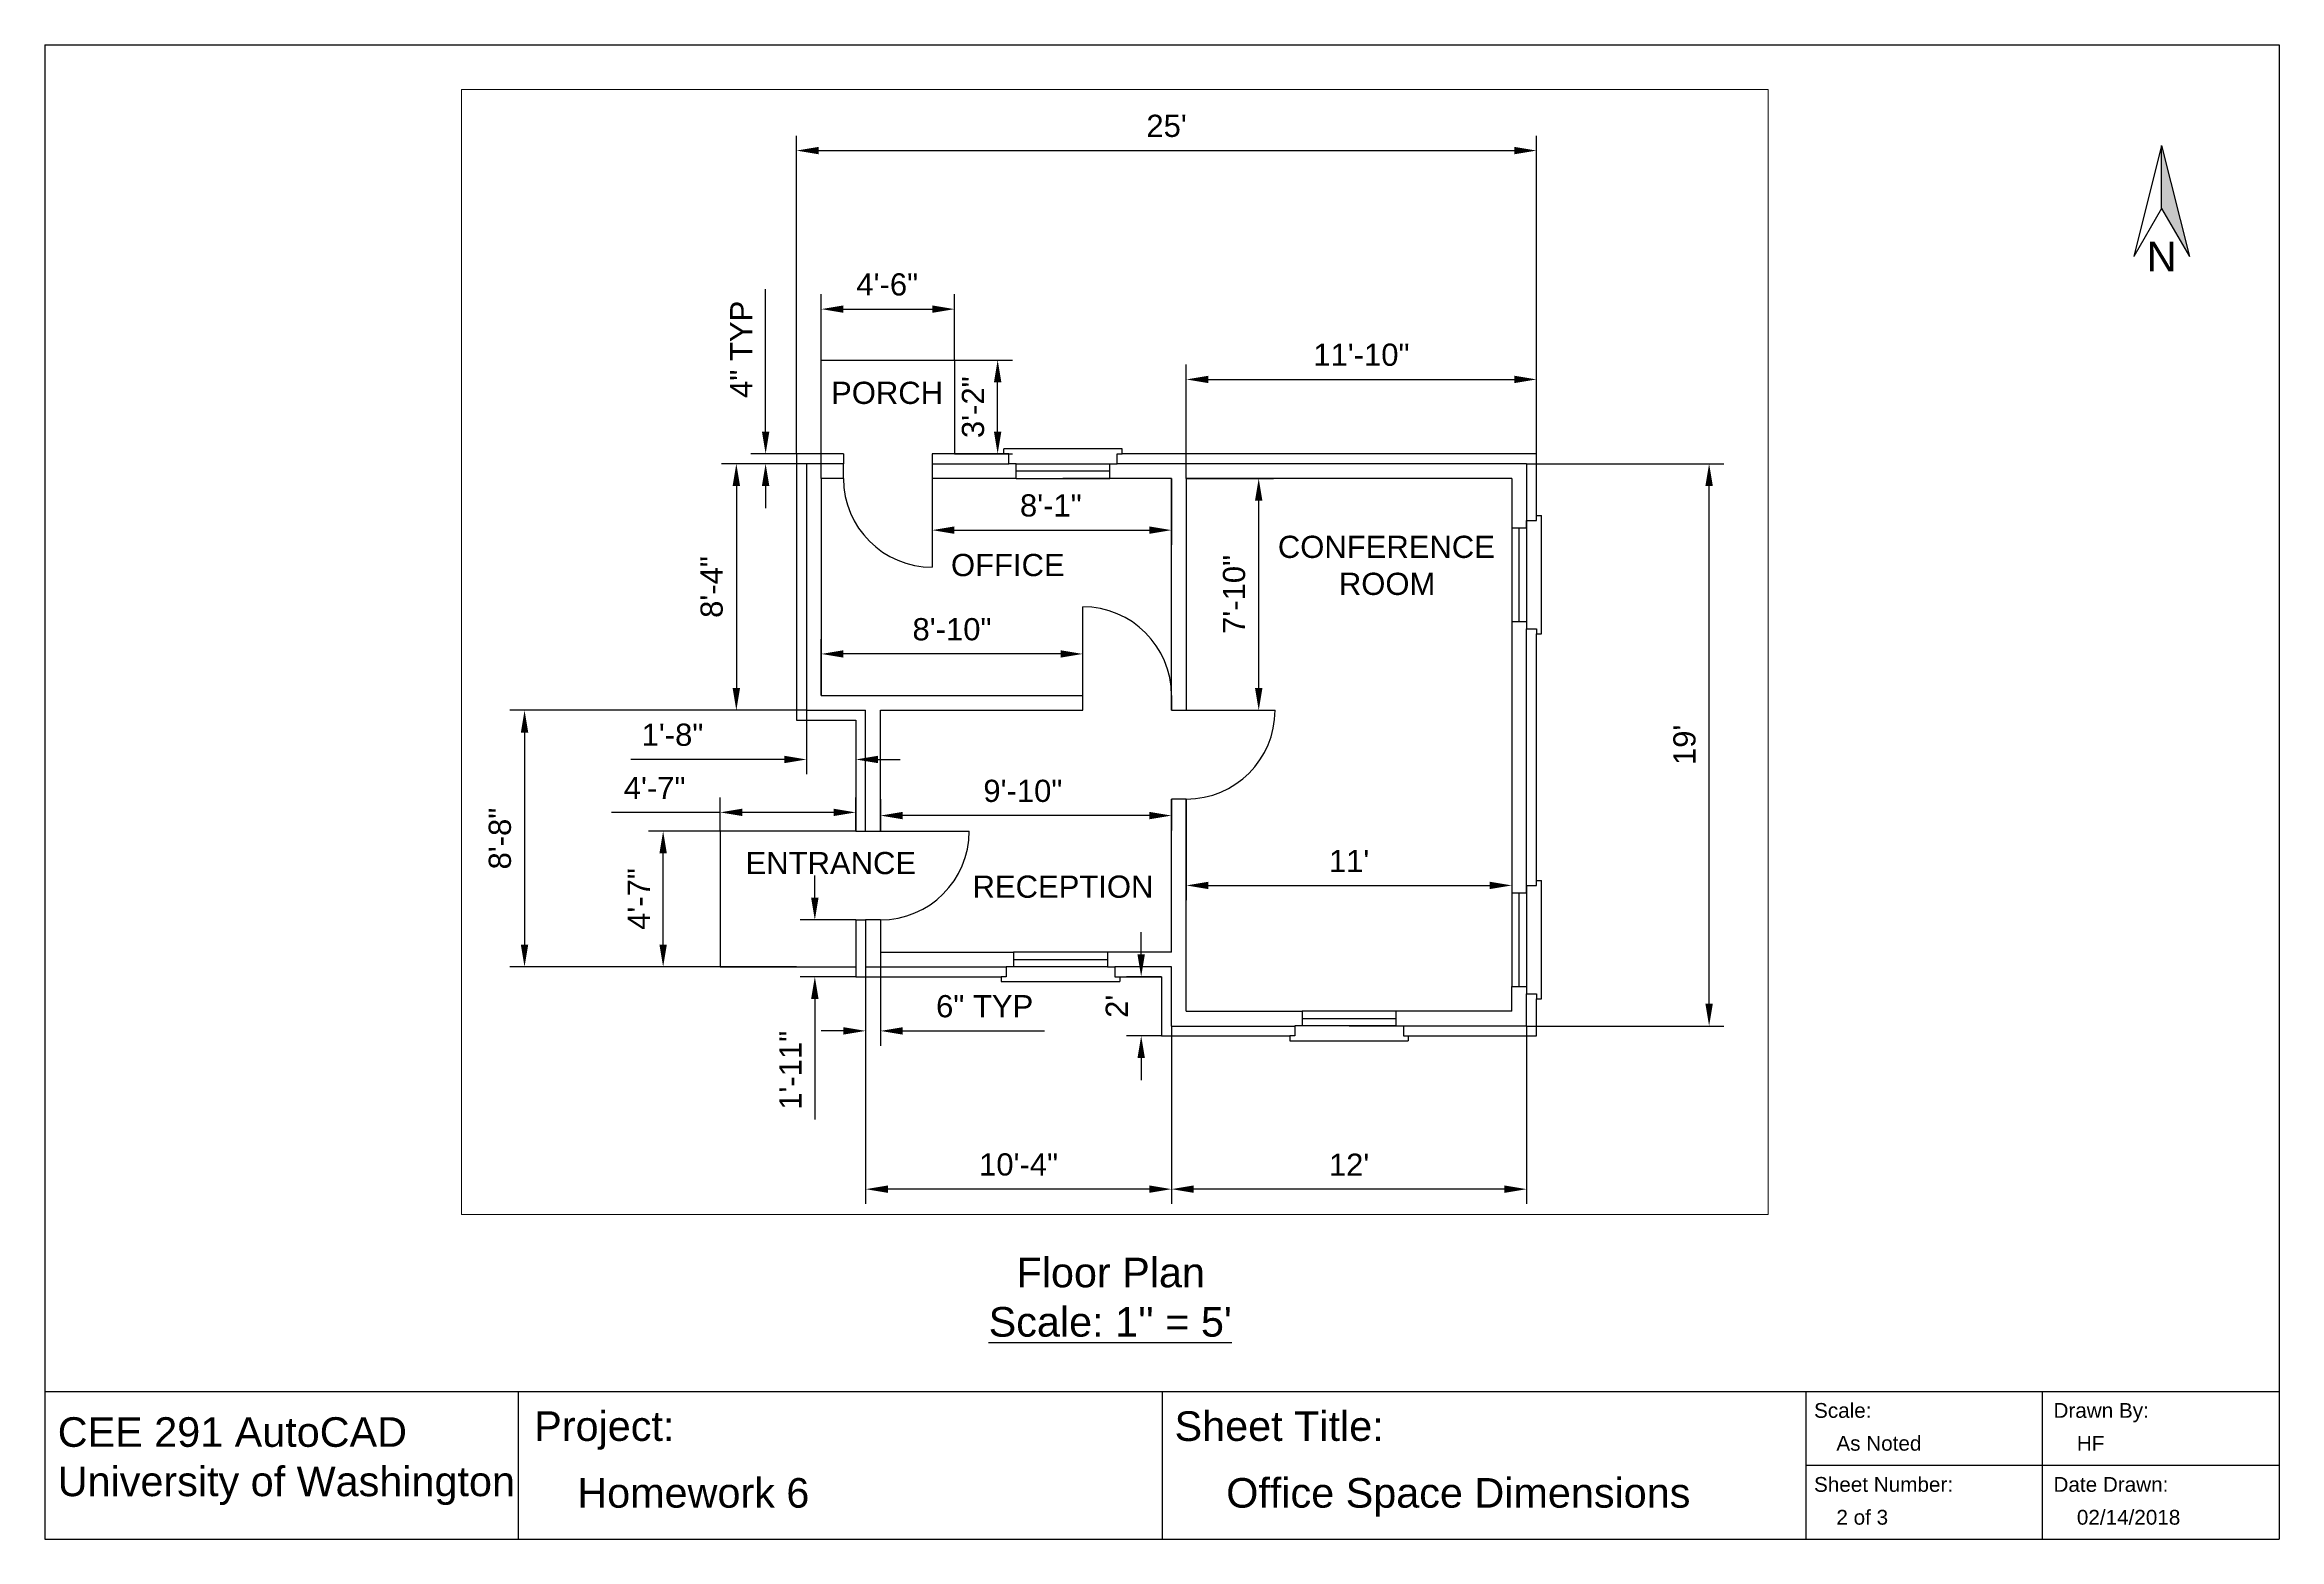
# Paper-space layout 'Layout2' of a CAD drawing. Header units: inches. Extents: x 0.8 to 15.9, y 0.2 to 10.3.
# The model-space entities are those that its viewports show. They can reach past a viewport. Long polylines and large blocks are cut down to what shows.
import ezdxf

# ---------------------------------------------------------------- set-up
doc = ezdxf.new("R2010")
doc.units = ezdxf.units.IN
doc.header["$MEASUREMENT"] = 0
for name, color, linetype in [('Annotations', 7, 'Continuous'), ('Dim to Door', 5, 'Continuous'), ('Dimensions', 1, 'Continuous'), ('Doors', 6, 'Continuous'), ('North Arrow', 7, 'Continuous'), ('TITLEBLOCK', 7, 'Continuous'), ('Walls', 7, 'Continuous'), ('Windows', 4, 'Continuous')]:
    doc.layers.add(name, color=color, linetype=linetype)
doc.layers.add('Viewport', color=7, linetype='Continuous', plot=False)
doc.styles.add('Annotative', font='Arial.ttf')
doc.styles.add('Paper Space Text', font='Arial.ttf')
doc.styles.get("Standard").update_dxf_attribs({"font": 'Arial.ttf'})
doc.dimstyles.new('Annotative', dxfattribs={"dimscale": 0, "dimtxt": 0.15, "dimasz": 0.15, "dimexe": 0.1, "dimexo": 0, "dimgap": 0.09, "dimtad": 1, "dimdec": 0, "dimzin": 0, "dimdsep": 46, "dimlunit": 3, "dimtxsty": 'Standard', "dimcen": 0, "dimadec": 0, "dimazin": 0, "dimtfac": 1, "dimtdec": 0, "dimtofl": 0, "dimtmove": 0, "dimatfit": 3, "dimfxl": 1, "dimtolj": 1, "dimtzin": 0, "dimarcsym": 0})

# ---------------------------------------------------------------- blocks, each defined once
blk = doc.blocks.new('North Arrow')
h = blk.add_hatch(color=256)
h.dxf.hatch_style = 1
h.paths.add_polyline_path([(0, 0.325), (0.188, 0), (0, 0.75)])
at = {"layer": 'North Arrow'}
for p, q in [((0, 0.75), (-0.188, 0)), ((0, 0.75), (0.188, 0)), ((0, 0.325), (0, 0.75)), ((0, 0.325), (-0.188, 0)), ((0, 0.325), (0.188, 0))]:
    blk.add_line(p, q, dxfattribs=at)
at = {"layer": 'North Arrow', "insert": (0, 0), "char_height": 0.2, "attachment_point": 5}
blk.add_mtext_dynamic_manual_height_columns('N', width=0.29091, gutter_width=1, heights=[0], dxfattribs=at)
blk = doc.blocks.new('window')
at = {"layer": 'Windows'}
for p, q in [((1882.89, 2526.04), (1882.89, 2528.04)), ((1882.89, 2528.04), (1884.89, 2528.04)), ((1884.89, 2480.04), (1884.89, 2528.04)), ((1872.89, 2523.04), (1872.89, 2485.04)), ((1872.89, 2523.04), (1875.89, 2523.04)), ((1875.89, 2485.04), (1875.89, 2523.04)), ((1875.89, 2523.04), (1878.89, 2523.04)), ((1878.89, 2523.04), (1878.89, 2526.04)), ((1878.89, 2526.04), (1882.89, 2526.04)), ((1878.89, 2523.04), (1878.89, 2485.04)), ((1872.89, 2485.04), (1875.89, 2485.04)), ((1875.89, 2485.04), (1878.89, 2485.04)), ((1878.89, 2485.04), (1878.89, 2482.04)), ((1878.89, 2482.04), (1882.89, 2482.04)), ((1882.89, 2482.04), (1882.89, 2480.04)), ((1882.89, 2480.04), (1884.89, 2480.04))]:
    blk.add_line(p, q, dxfattribs=at)
blk = doc.blocks.new('door')
at = {"layer": 'Doors'}
for p, q in [((1902.88, 2461.84), (1902.88, 2497.84)), ((1902.88, 2455.84), (1902.88, 2461.84)), ((1938.88, 2461.84), (1938.88, 2455.84))]:
    blk.add_line(p, q, dxfattribs=at)
blk.add_arc((1902.88, 2461.84), 36, 0, 90, dxfattribs=at)
blk = doc.blocks.new('*D37')
at = {"layer": 'Defpoints', "color": 0, "transparency": 16777216}
for p in [(1676.84, 2367.85), (1773.84, 2367.85), (1773.84, 2346.91)]:
    blk.add_point(p, dxfattribs=at)
at = {"layer": 'Dim to Door', "color": 0, "lineweight": -2, "transparency": 16777216}
for p, q in [((1676.84, 2367.85), (1676.84, 2340.91)), ((1773.84, 2367.85), (1773.84, 2340.91)), ((1685.84, 2346.91), (1764.84, 2346.91))]:
    blk.add_line(p, q, dxfattribs=at)
at = {"layer": 'Dim to Door', "color": 0, "transparency": 16777216}
for points in [[(1685.84, 2348.41), (1685.84, 2345.41), (1676.84, 2346.91)], [(1764.84, 2348.41), (1764.84, 2345.41), (1773.84, 2346.91)]]:
    blk.add_solid(points, dxfattribs=at)
at = {"layer": 'Dim to Door', "color": 0, "transparency": 16777216, "insert": (1724.92, 2356.87), "char_height": 9, "attachment_point": 5}
blk.add_mtext('\\A1;8\'-1"', dxfattribs=at)
blk = doc.blocks.new('*D38')
at = {"layer": 'Defpoints', "color": 0, "transparency": 16777216}
for p in [(1779.84, 2367.85), (1809.2, 2367.85), (1779.84, 2273.85)]:
    blk.add_point(p, dxfattribs=at)
at = {"layer": 'Dim to Door', "color": 0, "lineweight": -2, "transparency": 16777216}
for p, q in [((1779.84, 2367.85), (1815.2, 2367.85)), ((1809.2, 2282.85), (1809.2, 2358.85)), ((1779.84, 2273.85), (1815.2, 2273.85))]:
    blk.add_line(p, q, dxfattribs=at)
at = {"layer": 'Dim to Door', "color": 0, "transparency": 16777216}
for points in [[(1807.7, 2358.85), (1810.7, 2358.85), (1809.2, 2367.85)], [(1807.7, 2282.85), (1810.7, 2282.85), (1809.2, 2273.85)]]:
    blk.add_solid(points, dxfattribs=at)
at = {"layer": 'Dim to Door', "color": 0, "transparency": 16777216, "insert": (1799.24, 2320.85), "char_height": 9, "attachment_point": 5, "rotation": 90}
blk.add_mtext('\\A1;7\'-10"', dxfattribs=at)
blk = doc.blocks.new('*D39')
at = {"layer": 'Defpoints', "color": 0, "transparency": 16777216}
for p in [(1631.84, 2296.71), (1631.84, 2279.85), (1737.84, 2279.85)]:
    blk.add_point(p, dxfattribs=at)
at = {"layer": 'Dim to Door', "color": 0, "lineweight": -2, "transparency": 16777216}
for p, q in [((1631.84, 2279.85), (1631.84, 2302.71)), ((1737.84, 2279.85), (1737.84, 2302.71)), ((1728.84, 2296.71), (1640.84, 2296.71))]:
    blk.add_line(p, q, dxfattribs=at)
at = {"layer": 'Dim to Door', "color": 0, "transparency": 16777216}
for points in [[(1640.84, 2298.21), (1640.84, 2295.21), (1631.84, 2296.71)], [(1728.84, 2298.21), (1728.84, 2295.21), (1737.84, 2296.71)]]:
    blk.add_solid(points, dxfattribs=at)
at = {"layer": 'Dim to Door', "color": 0, "transparency": 16777216, "insert": (1684.84, 2306.67), "char_height": 9, "attachment_point": 5}
blk.add_mtext('\\A1;8\'-10"', dxfattribs=at)
blk = doc.blocks.new('*D40')
at = {"layer": 'Defpoints', "color": 0, "transparency": 16777216}
for p in [(1629.24, 2188.85), (1645.84, 2188.85), (1645.84, 2165.85)]:
    blk.add_point(p, dxfattribs=at)
at = {"layer": 'Dim to Door', "color": 0, "lineweight": -2, "transparency": 16777216}
for p, q in [((1629.24, 2197.85), (1629.24, 2206.85)), ((1645.84, 2188.85), (1623.24, 2188.85)), ((1645.84, 2165.85), (1623.24, 2165.85)), ((1629.24, 2156.85), (1629.24, 2107.95))]:
    blk.add_line(p, q, dxfattribs=at)
at = {"layer": 'Dim to Door', "color": 0, "transparency": 16777216}
for points in [[(1627.74, 2197.85), (1630.74, 2197.85), (1629.24, 2188.85)], [(1627.74, 2156.85), (1630.74, 2156.85), (1629.24, 2165.85)]]:
    blk.add_solid(points, dxfattribs=at)
at = {"layer": 'Dim to Door', "color": 0, "transparency": 16777216, "insert": (1619.34, 2127.9), "char_height": 9, "attachment_point": 5, "rotation": 90}
blk.add_mtext('\\A1;1\'-11"', dxfattribs=at)
blk = doc.blocks.new('*D41')
at = {"layer": 'Defpoints', "color": 0, "transparency": 16777216}
for p in [(1685.84, 2436.52), (1631.84, 2415.85), (1685.84, 2415.85)]:
    blk.add_point(p, dxfattribs=at)
at = {"layer": 'Dimensions', "color": 0, "lineweight": -2, "transparency": 16777216}
for p, q in [((1631.84, 2415.85), (1631.84, 2442.52)), ((1685.84, 2415.85), (1685.84, 2442.52)), ((1640.84, 2436.52), (1676.84, 2436.52))]:
    blk.add_line(p, q, dxfattribs=at)
at = {"layer": 'Dimensions', "color": 0, "transparency": 16777216}
for points in [[(1640.84, 2438.02), (1640.84, 2435.02), (1631.84, 2436.52)], [(1676.84, 2438.02), (1676.84, 2435.02), (1685.84, 2436.52)]]:
    blk.add_solid(points, dxfattribs=at)
at = {"layer": 'Dimensions', "color": 0, "transparency": 16777216, "insert": (1658.59, 2446.49), "char_height": 9, "attachment_point": 5}
blk.add_mtext('\\A1;4\'-6"', dxfattribs=at)
blk = doc.blocks.new('*D42')
at = {"layer": 'Defpoints', "color": 0, "transparency": 16777216}
for p in [(1685.84, 2415.85), (1703.36, 2415.85), (1685.84, 2377.85)]:
    blk.add_point(p, dxfattribs=at)
at = {"layer": 'Dimensions', "color": 0, "lineweight": -2, "transparency": 16777216}
for p, q in [((1685.84, 2415.85), (1709.36, 2415.85)), ((1703.36, 2386.85), (1703.36, 2406.85)), ((1685.84, 2377.85), (1709.36, 2377.85))]:
    blk.add_line(p, q, dxfattribs=at)
at = {"layer": 'Dimensions', "color": 0, "transparency": 16777216}
for points in [[(1701.86, 2406.85), (1704.86, 2406.85), (1703.36, 2415.85)], [(1701.86, 2386.85), (1704.86, 2386.85), (1703.36, 2377.85)]]:
    blk.add_solid(points, dxfattribs=at)
at = {"layer": 'Dimensions', "color": 0, "transparency": 16777216, "insert": (1693.4, 2396.75), "char_height": 9, "attachment_point": 5, "rotation": 90}
blk.add_mtext('\\A1;3\'-2"', dxfattribs=at)
blk = doc.blocks.new('*D43')
at = {"layer": 'Defpoints', "color": 0, "transparency": 16777216}
for p in [(1921.84, 2408.01), (1779.84, 2367.85), (1921.84, 2367.85)]:
    blk.add_point(p, dxfattribs=at)
at = {"layer": 'Dimensions', "color": 0, "lineweight": -2, "transparency": 16777216}
for p, q in [((1779.84, 2367.85), (1779.84, 2414.01)), ((1921.84, 2367.85), (1921.84, 2414.01)), ((1788.84, 2408.01), (1912.84, 2408.01))]:
    blk.add_line(p, q, dxfattribs=at)
at = {"layer": 'Dimensions', "color": 0, "transparency": 16777216}
for points in [[(1788.84, 2409.51), (1788.84, 2406.51), (1779.84, 2408.01)], [(1912.84, 2409.51), (1912.84, 2406.51), (1921.84, 2408.01)]]:
    blk.add_solid(points, dxfattribs=at)
at = {"layer": 'Dimensions', "color": 0, "transparency": 16777216, "insert": (1850.84, 2417.97), "char_height": 9, "attachment_point": 5}
blk.add_mtext('\\A1;11\'-10"', dxfattribs=at)
blk = doc.blocks.new('*D44')
at = {"layer": 'Defpoints', "color": 0, "transparency": 16777216}
for p in [(1917.84, 2373.85), (1991.82, 2373.85), (1917.84, 2145.85)]:
    blk.add_point(p, dxfattribs=at)
at = {"layer": 'Dimensions', "color": 0, "lineweight": -2, "transparency": 16777216}
for p, q in [((1917.84, 2373.85), (1997.82, 2373.85)), ((1991.82, 2154.85), (1991.82, 2364.85)), ((1917.84, 2145.85), (1997.82, 2145.85))]:
    blk.add_line(p, q, dxfattribs=at)
at = {"layer": 'Dimensions', "color": 0, "transparency": 16777216}
for points in [[(1990.32, 2364.85), (1993.32, 2364.85), (1991.82, 2373.85)], [(1990.32, 2154.85), (1993.32, 2154.85), (1991.82, 2145.85)]]:
    blk.add_solid(points, dxfattribs=at)
at = {"layer": 'Dimensions', "color": 0, "transparency": 16777216, "insert": (1981.86, 2259.85), "char_height": 9, "attachment_point": 5, "rotation": 90}
blk.add_mtext("\\A1;19'", dxfattribs=at)
blk = doc.blocks.new('*D45')
at = {"layer": 'Defpoints', "color": 0, "transparency": 16777216}
for p in [(1773.84, 2145.85), (1917.84, 2145.85), (1773.84, 2079.71)]:
    blk.add_point(p, dxfattribs=at)
at = {"layer": 'Dimensions', "color": 0, "lineweight": -2, "transparency": 16777216}
for p, q in [((1773.84, 2145.85), (1773.84, 2073.71)), ((1917.84, 2145.85), (1917.84, 2073.71)), ((1908.84, 2079.71), (1782.84, 2079.71))]:
    blk.add_line(p, q, dxfattribs=at)
at = {"layer": 'Dimensions', "color": 0, "transparency": 16777216}
for points in [[(1782.84, 2081.21), (1782.84, 2078.21), (1773.84, 2079.71)], [(1908.84, 2081.21), (1908.84, 2078.21), (1917.84, 2079.71)]]:
    blk.add_solid(points, dxfattribs=at)
at = {"layer": 'Dimensions', "color": 0, "transparency": 16777216, "insert": (1845.84, 2089.61), "char_height": 9, "attachment_point": 5}
blk.add_mtext("\\A1;12'", dxfattribs=at)
blk = doc.blocks.new('*D46')
at = {"layer": 'Defpoints', "color": 0, "transparency": 16777216}
for p in [(1649.84, 2145.85), (1773.84, 2145.85), (1649.84, 2079.71)]:
    blk.add_point(p, dxfattribs=at)
at = {"layer": 'Dimensions', "color": 0, "lineweight": -2, "transparency": 16777216}
for p, q in [((1649.84, 2145.85), (1649.84, 2073.71)), ((1773.84, 2145.85), (1773.84, 2073.71)), ((1764.84, 2079.71), (1658.84, 2079.71))]:
    blk.add_line(p, q, dxfattribs=at)
at = {"layer": 'Dimensions', "color": 0, "transparency": 16777216}
for points in [[(1658.84, 2081.21), (1658.84, 2078.21), (1649.84, 2079.71)], [(1764.84, 2081.21), (1764.84, 2078.21), (1773.84, 2079.71)]]:
    blk.add_solid(points, dxfattribs=at)
at = {"layer": 'Dimensions', "color": 0, "transparency": 16777216, "insert": (1711.84, 2089.67), "char_height": 9, "attachment_point": 5}
blk.add_mtext('\\A1;10\'-4"', dxfattribs=at)
blk = doc.blocks.new('*D47')
at = {"layer": 'Defpoints', "color": 0, "transparency": 16777216}
for p in [(1761.55, 2165.85), (1769.84, 2165.85), (1769.84, 2141.85)]:
    blk.add_point(p, dxfattribs=at)
at = {"layer": 'Dimensions', "color": 0, "lineweight": -2, "transparency": 16777216}
for p, q in [((1761.55, 2174.85), (1761.55, 2183.85)), ((1769.84, 2165.85), (1755.55, 2165.85)), ((1769.84, 2141.85), (1755.55, 2141.85)), ((1761.55, 2132.85), (1761.55, 2123.85))]:
    blk.add_line(p, q, dxfattribs=at)
at = {"layer": 'Dimensions', "color": 0, "transparency": 16777216}
for points in [[(1760.05, 2174.85), (1763.05, 2174.85), (1761.55, 2165.85)], [(1760.05, 2132.85), (1763.05, 2132.85), (1761.55, 2141.85)]]:
    blk.add_solid(points, dxfattribs=at)
at = {"layer": 'Dimensions', "color": 0, "transparency": 16777216, "insert": (1751.65, 2153.85), "char_height": 9, "attachment_point": 5, "rotation": 90}
blk.add_mtext("\\A1;2'", dxfattribs=at)
blk = doc.blocks.new('*D48')
at = {"layer": 'Defpoints', "color": 0, "transparency": 16777216}
for p in [(1649.84, 2175.85), (1655.84, 2175.85), (1649.84, 2143.87)]:
    blk.add_point(p, dxfattribs=at)
at = {"layer": 'Dimensions', "color": 0, "lineweight": -2, "transparency": 16777216}
for p, q in [((1649.84, 2175.85), (1649.84, 2137.87)), ((1655.84, 2175.85), (1655.84, 2137.87)), ((1640.84, 2143.87), (1631.84, 2143.87)), ((1664.84, 2143.87), (1722.33, 2143.87))]:
    blk.add_line(p, q, dxfattribs=at)
at = {"layer": 'Dimensions', "color": 0, "transparency": 16777216}
for points in [[(1640.84, 2145.37), (1640.84, 2142.37), (1649.84, 2143.87)], [(1664.84, 2145.37), (1664.84, 2142.37), (1655.84, 2143.87)]]:
    blk.add_solid(points, dxfattribs=at)
at = {"layer": 'Dimensions', "color": 0, "transparency": 16777216, "insert": (1698.09, 2153.83), "char_height": 9, "attachment_point": 5}
blk.add_mtext('\\A1;6" TYP', dxfattribs=at)
blk = doc.blocks.new('*D49')
at = {"layer": 'Defpoints', "color": 0, "transparency": 16777216}
for p in [(1567.74, 2224.85), (1590.84, 2224.85), (1590.84, 2169.85)]:
    blk.add_point(p, dxfattribs=at)
at = {"layer": 'Dimensions', "color": 0, "lineweight": -2, "transparency": 16777216}
for p, q in [((1590.84, 2224.85), (1561.74, 2224.85)), ((1567.74, 2178.85), (1567.74, 2215.85)), ((1590.84, 2169.85), (1561.74, 2169.85))]:
    blk.add_line(p, q, dxfattribs=at)
at = {"layer": 'Dimensions', "color": 0, "transparency": 16777216}
for points in [[(1566.24, 2215.85), (1569.24, 2215.85), (1567.74, 2224.85)], [(1566.24, 2178.85), (1569.24, 2178.85), (1567.74, 2169.85)]]:
    blk.add_solid(points, dxfattribs=at)
at = {"layer": 'Dimensions', "color": 0, "transparency": 16777216, "insert": (1557.84, 2197.35), "char_height": 9, "attachment_point": 5, "rotation": 90}
blk.add_mtext('\\A1;4\'-7"', dxfattribs=at)
blk = doc.blocks.new('*D50')
at = {"layer": 'Defpoints', "color": 0, "transparency": 16777216}
for p in [(1590.84, 2232.47), (1590.84, 2224.85), (1645.84, 2224.85)]:
    blk.add_point(p, dxfattribs=at)
at = {"layer": 'Dimensions', "color": 0, "lineweight": -2, "transparency": 16777216}
for p, q in [((1590.84, 2224.85), (1590.84, 2238.47)), ((1645.84, 2224.85), (1645.84, 2238.47)), ((1590.84, 2232.47), (1546.73, 2232.47)), ((1636.84, 2232.47), (1599.84, 2232.47))]:
    blk.add_line(p, q, dxfattribs=at)
at = {"layer": 'Dimensions', "color": 0, "transparency": 16777216}
for points in [[(1599.84, 2233.97), (1599.84, 2230.97), (1590.84, 2232.47)], [(1636.84, 2233.97), (1636.84, 2230.97), (1645.84, 2232.47)]]:
    blk.add_solid(points, dxfattribs=at)
at = {"layer": 'Dimensions', "color": 0, "transparency": 16777216, "insert": (1564.28, 2242.37), "char_height": 9, "attachment_point": 5}
blk.add_mtext('\\A1;4\'-7"', dxfattribs=at)
blk = doc.blocks.new('*D51')
at = {"layer": 'Defpoints', "color": 0, "transparency": 16777216}
for p in [(1655.84, 2237.85), (1773.84, 2237.85), (1655.84, 2231.17)]:
    blk.add_point(p, dxfattribs=at)
at = {"layer": 'Dimensions', "color": 0, "lineweight": -2, "transparency": 16777216}
for p, q in [((1655.84, 2237.85), (1655.84, 2225.17)), ((1773.84, 2237.85), (1773.84, 2225.17)), ((1764.84, 2231.17), (1664.84, 2231.17))]:
    blk.add_line(p, q, dxfattribs=at)
at = {"layer": 'Dimensions', "color": 0, "transparency": 16777216}
for points in [[(1664.84, 2232.67), (1664.84, 2229.67), (1655.84, 2231.17)], [(1764.84, 2232.67), (1764.84, 2229.67), (1773.84, 2231.17)]]:
    blk.add_solid(points, dxfattribs=at)
at = {"layer": 'Dimensions', "color": 0, "transparency": 16777216, "insert": (1713.58, 2241.14), "char_height": 9, "attachment_point": 5}
blk.add_mtext('\\A1;9\'-10"', dxfattribs=at)
blk = doc.blocks.new('*D52')
at = {"layer": 'Defpoints', "color": 0, "transparency": 16777216}
for p in [(1625.84, 2262.1), (1645.84, 2262.1), (1645.84, 2253.93)]:
    blk.add_point(p, dxfattribs=at)
at = {"layer": 'Dimensions', "color": 0, "lineweight": -2, "transparency": 16777216}
for p, q in [((1625.84, 2262.1), (1625.84, 2247.93)), ((1645.84, 2262.1), (1645.84, 2247.93)), ((1616.84, 2253.93), (1554.58, 2253.93)), ((1654.84, 2253.93), (1663.84, 2253.93))]:
    blk.add_line(p, q, dxfattribs=at)
at = {"layer": 'Dimensions', "color": 0, "transparency": 16777216}
for points in [[(1616.84, 2255.43), (1616.84, 2252.43), (1625.84, 2253.93)], [(1654.84, 2255.43), (1654.84, 2252.43), (1645.84, 2253.93)]]:
    blk.add_solid(points, dxfattribs=at)
at = {"layer": 'Dimensions', "color": 0, "transparency": 16777216, "insert": (1571.52, 2263.89), "char_height": 9, "attachment_point": 5}
blk.add_mtext('\\A1;1\'-8"', dxfattribs=at)
blk = doc.blocks.new('*D53')
at = {"layer": 'Defpoints', "color": 0, "transparency": 16777216}
for p in [(1625.84, 2373.85), (1597.41, 2273.85), (1625.84, 2273.85)]:
    blk.add_point(p, dxfattribs=at)
at = {"layer": 'Dimensions', "color": 0, "lineweight": -2, "transparency": 16777216}
for p, q in [((1625.84, 2373.85), (1591.41, 2373.85)), ((1597.41, 2364.85), (1597.41, 2282.85)), ((1625.84, 2273.85), (1591.41, 2273.85))]:
    blk.add_line(p, q, dxfattribs=at)
at = {"layer": 'Dimensions', "color": 0, "transparency": 16777216}
for points in [[(1595.91, 2364.85), (1598.91, 2364.85), (1597.41, 2373.85)], [(1595.91, 2282.85), (1598.91, 2282.85), (1597.41, 2273.85)]]:
    blk.add_solid(points, dxfattribs=at)
at = {"layer": 'Dimensions', "color": 0, "transparency": 16777216, "insert": (1587.44, 2323.85), "char_height": 9, "attachment_point": 5, "rotation": 90}
blk.add_mtext('\\A1;8\'-4"', dxfattribs=at)
blk = doc.blocks.new('*D54')
at = {"layer": 'Defpoints', "color": 0, "transparency": 16777216}
for p in [(1625.84, 2273.85), (1511.54, 2169.85), (1621.84, 2169.85)]:
    blk.add_point(p, dxfattribs=at)
at = {"layer": 'Dimensions', "color": 0, "lineweight": -2, "transparency": 16777216}
for p, q in [((1625.84, 2273.85), (1505.54, 2273.85)), ((1511.54, 2264.85), (1511.54, 2178.85)), ((1621.84, 2169.85), (1505.54, 2169.85))]:
    blk.add_line(p, q, dxfattribs=at)
at = {"layer": 'Dimensions', "color": 0, "transparency": 16777216}
for points in [[(1510.04, 2264.85), (1513.04, 2264.85), (1511.54, 2273.85)], [(1510.04, 2178.85), (1513.04, 2178.85), (1511.54, 2169.85)]]:
    blk.add_solid(points, dxfattribs=at)
at = {"layer": 'Dimensions', "color": 0, "transparency": 16777216, "insert": (1501.58, 2221.85), "char_height": 9, "attachment_point": 5, "rotation": 90}
blk.add_mtext('\\A1;8\'-8"', dxfattribs=at)
blk = doc.blocks.new('*D55')
at = {"layer": 'Defpoints', "color": 0, "transparency": 16777216}
for p in [(1609.28, 2377.85), (1640.84, 2377.85), (1640.84, 2373.85)]:
    blk.add_point(p, dxfattribs=at)
at = {"layer": 'Dimensions', "color": 0, "lineweight": -2, "transparency": 16777216}
for p, q in [((1609.28, 2386.85), (1609.28, 2444.59)), ((1640.84, 2377.85), (1603.28, 2377.85)), ((1640.84, 2373.85), (1603.28, 2373.85)), ((1609.28, 2364.85), (1609.28, 2355.85))]:
    blk.add_line(p, q, dxfattribs=at)
at = {"layer": 'Dimensions', "color": 0, "transparency": 16777216}
for points in [[(1607.78, 2386.85), (1610.78, 2386.85), (1609.28, 2377.85)], [(1607.78, 2364.85), (1610.78, 2364.85), (1609.28, 2373.85)]]:
    blk.add_solid(points, dxfattribs=at)
at = {"layer": 'Dimensions', "color": 0, "transparency": 16777216, "insert": (1599.38, 2420.22), "char_height": 9, "attachment_point": 5, "rotation": 90}
blk.add_mtext('\\A1;4" TYP', dxfattribs=at)
blk = doc.blocks.new('*D56')
at = {"layer": 'Defpoints', "color": 0, "transparency": 16777216}
for p in [(1921.84, 2500.8), (1621.84, 2377.85), (1921.84, 2377.85)]:
    blk.add_point(p, dxfattribs=at)
at = {"layer": 'Dimensions', "color": 0, "lineweight": -2, "transparency": 16777216}
for p, q in [((1621.84, 2377.85), (1621.84, 2506.8)), ((1630.84, 2500.8), (1912.84, 2500.8)), ((1921.84, 2377.85), (1921.84, 2506.8))]:
    blk.add_line(p, q, dxfattribs=at)
at = {"layer": 'Dimensions', "color": 0, "transparency": 16777216}
for points in [[(1630.84, 2502.3), (1630.84, 2499.3), (1621.84, 2500.8)], [(1912.84, 2502.3), (1912.84, 2499.3), (1921.84, 2500.8)]]:
    blk.add_solid(points, dxfattribs=at)
at = {"layer": 'Dimensions', "color": 0, "transparency": 16777216, "insert": (1771.84, 2510.77), "char_height": 9, "attachment_point": 5}
blk.add_mtext("\\A1;25'", dxfattribs=at)
blk = doc.blocks.new('*D57')
at = {"layer": 'Defpoints', "color": 0, "transparency": 16777216}
for p in [(1779.84, 2237.85), (1911.84, 2237.85), (1911.84, 2202.85)]:
    blk.add_point(p, dxfattribs=at)
at = {"layer": 'Dimensions', "color": 0, "lineweight": -2, "transparency": 16777216}
for p, q in [((1779.84, 2237.85), (1779.84, 2196.85)), ((1911.84, 2237.85), (1911.84, 2196.85)), ((1788.84, 2202.85), (1902.84, 2202.85))]:
    blk.add_line(p, q, dxfattribs=at)
at = {"layer": 'Dimensions', "color": 0, "transparency": 16777216}
for points in [[(1788.84, 2204.35), (1788.84, 2201.35), (1779.84, 2202.85)], [(1902.84, 2204.35), (1902.84, 2201.35), (1911.84, 2202.85)]]:
    blk.add_solid(points, dxfattribs=at)
at = {"layer": 'Dimensions', "color": 0, "transparency": 16777216, "insert": (1845.84, 2212.75), "char_height": 9, "attachment_point": 5}
blk.add_mtext("\\A1;11'", dxfattribs=at)

msp = doc.modelspace()

# ---------------------------------------------------------------- linework, layer by layer
at = {"layer": 'Dimensions'}
msp.add_line((1625.84, 2273.85), (1625.84, 2262.1), dxfattribs=at)
at = {"layer": 'Walls'}
for p, q in [((1631.84, 2367.85), (1631.84, 2415.85)), ((1631.84, 2415.85), (1685.84, 2415.85)), ((1685.84, 2415.85), (1685.84, 2377.85)), ((1621.84, 2377.85), (1621.84, 2269.85)), ((1640.84, 2377.85), (1621.84, 2377.85)), ((1640.84, 2373.85), (1625.84, 2373.85)), ((1625.84, 2373.85), (1625.84, 2273.85)), ((1640.84, 2377.85), (1640.84, 2373.85)), ((1685.84, 2377.85), (1676.84, 2377.85)), ((1676.84, 2377.85), (1676.84, 2373.85)), ((1676.84, 2373.85), (1707.84, 2373.85)), ((1705.84, 2377.85), (1685.84, 2377.85)), ((1917.84, 2373.85), (1751.84, 2373.85)), ((1779.84, 2377.85), (1753.84, 2377.85)), ((1921.84, 2377.85), (1779.84, 2377.85)), ((1917.84, 2373.85), (1917.84, 2350.85)), ((1921.84, 2352.85), (1921.84, 2377.85)), ((1640.84, 2367.85), (1631.84, 2367.85)), ((1631.84, 2367.85), (1631.84, 2279.85)), ((1710.84, 2367.85), (1676.84, 2367.85)), ((1773.84, 2367.85), (1748.84, 2367.85)), ((1773.84, 2273.85), (1773.84, 2367.85)), ((1779.84, 2367.85), (1779.84, 2273.85)), ((1911.84, 2367.85), (1779.84, 2367.85)), ((1911.84, 2367.85), (1911.84, 2347.85)), ((1911.84, 2309.85), (1911.84, 2199.85)), ((1917.84, 2202.85), (1917.84, 2306.85)), ((1921.84, 2204.85), (1921.84, 2304.85)), ((1631.84, 2279.85), (1737.84, 2279.85)), ((1621.84, 2269.85), (1645.84, 2269.85)), ((1625.84, 2273.85), (1649.84, 2273.85)), ((1645.84, 2269.85), (1645.84, 2224.85)), ((1649.84, 2224.85), (1649.84, 2273.85)), ((1655.84, 2224.85), (1655.84, 2273.85)), ((1655.84, 2273.85), (1737.84, 2273.85)), ((1773.84, 2175.85), (1773.84, 2237.85)), ((1779.84, 2151.85), (1779.84, 2237.85)), ((1645.84, 2224.85), (1590.84, 2224.85)), ((1590.84, 2224.85), (1590.84, 2169.85)), ((1645.84, 2224.85), (1649.84, 2224.85)), ((1645.84, 2188.85), (1645.84, 2165.85)), ((1645.84, 2188.85), (1649.84, 2188.85)), ((1649.84, 2188.85), (1649.84, 2169.85)), ((1655.84, 2188.85), (1655.84, 2175.85)), ((1655.84, 2175.85), (1709.84, 2175.85)), ((1773.84, 2175.85), (1747.84, 2175.85)), ((1590.84, 2169.85), (1645.84, 2169.85)), ((1645.84, 2165.85), (1704.84, 2165.85)), ((1649.84, 2169.85), (1706.84, 2169.85)), ((1773.84, 2169.85), (1750.84, 2169.85)), ((1752.84, 2165.85), (1769.84, 2165.85)), ((1769.84, 2165.85), (1769.84, 2141.85)), ((1773.84, 2145.85), (1773.84, 2169.85)), ((1911.84, 2151.85), (1911.84, 2161.85)), ((1917.84, 2145.85), (1917.84, 2158.85)), ((1921.84, 2141.85), (1921.84, 2156.85)), ((1779.84, 2151.85), (1826.84, 2151.85)), ((1911.84, 2151.85), (1864.84, 2151.85)), ((1769.84, 2141.85), (1821.84, 2141.85)), ((1773.84, 2145.85), (1823.84, 2145.85)), ((1917.84, 2145.85), (1867.84, 2145.85)), ((1869.84, 2141.85), (1921.84, 2141.85))]:
    msp.add_line(p, q, dxfattribs=at)
at = {"layer": 'Windows'}
for p, q in [((1748.84, 2367.85), (1729.84, 2367.85)), ((1911.84, 2347.85), (1911.84, 2328.85)), ((1917.84, 2350.85), (1917.84, 2328.85)), ((1917.84, 2202.85), (1917.84, 2180.85)), ((1867.84, 2145.85), (1845.84, 2145.85))]:
    msp.add_line(p, q, dxfattribs=at)

# ---------------------------------------------------------------- block references
at = {"layer": 'Doors'}
for p, rotation in [((3579.72, 4829.7), 180), ((-682.01, 4176.73), 270), ((-806.01, 4127.73), 270)]:
    msp.add_blockref('door', p, dxfattribs=dict(at, rotation=rotation))
msp.add_blockref('door', (-165.04, -181.99), dxfattribs=at)
at = {"layer": 'Windows'}
for p, rotation in [((4233.88, 494.96), 89.99999999995336), ((-775.2, 4048.75), 270), ((-658.2, 4024.75), 270)]:
    msp.add_blockref('window', p, dxfattribs=dict(at, rotation=rotation))
for p in [(38.94, -175.19), (38.94, -323.19)]:
    msp.add_blockref('window', p, dxfattribs=at)

# ---------------------------------------------------------------- texts
at = {"layer": 'Annotations', "style": 'Annotative'}
for s, p in [('PORCH', (1635.83, 2398.08)), ('OFFICE', (1684.43, 2328.27)), ('ENTRANCE', (1601.15, 2207.43)), ('RECEPTION', (1693.17, 2197.85))]:
    msp.add_text(s, height=9, dxfattribs=at).set_placement(p)
at = {"layer": 'Annotations', "insert": (1824.6, 2344.64), "char_height": 9, "attachment_point": 1, "style": 'Annotative'}
msp.add_mtext_dynamic_manual_height_columns('\\pi-7.6409;CONFERENCE\\P\\pi17.1;ROOM', width=71.2803, gutter_width=45, heights=[0], dxfattribs=at)

# ---------------------------------------------------------------- dimensions: what is measured, and where the dimension line sits
at = {"layer": 'Dim to Door'}
dim = msp.add_linear_dim(base=(1773.84, 2346.91), p1=(1676.84, 2367.85), p2=(1773.84, 2367.85), dimstyle='Annotative', dxfattribs=at)
dim.commit()
dim.dimension.update_dxf_attribs({"geometry": '*D37', "text_midpoint": (1724.92, 2346.91), "dimtype": 160})
dim = msp.add_linear_dim(base=(1809.2, 2367.85), p1=(1779.84, 2273.85), p2=(1779.84, 2367.85), angle=90, dimstyle='Annotative', dxfattribs=at)
dim.commit()
dim.dimension.update_dxf_attribs({"geometry": '*D38', "text_midpoint": (1799.24, 2320.85)})
dim = msp.add_linear_dim(base=(1631.84, 2296.71), p1=(1737.84, 2279.85), p2=(1631.84, 2279.85), dimstyle='Annotative', dxfattribs=at)
dim.commit()
dim.dimension.update_dxf_attribs({"geometry": '*D39', "text_midpoint": (1684.84, 2306.67)})
dim = msp.add_linear_dim(base=(1629.24, 2188.85), p1=(1645.84, 2165.85), p2=(1645.84, 2188.85), angle=90, dimstyle='Annotative', dxfattribs=at)
dim.commit()
dim.dimension.update_dxf_attribs({"geometry": '*D40', "text_midpoint": (1629.24, 2127.9), "dimtype": 160})
at = {"layer": 'Dimensions'}
for base, p1, p2, picture, middle in [((1921.84, 2500.8), (1621.84, 2377.85), (1921.84, 2377.85), '*D56', (1771.84, 2510.77)), ((1921.84, 2408.01), (1779.84, 2367.85), (1921.84, 2367.85), '*D43', (1850.84, 2417.97)), ((1911.84, 2202.85), (1779.84, 2237.85), (1911.84, 2237.85), '*D57', (1845.84, 2212.75)), ((1649.84, 2079.71), (1773.84, 2145.85), (1649.84, 2145.85), '*D46', (1711.84, 2089.67)), ((1773.84, 2079.71), (1917.84, 2145.85), (1773.84, 2145.85), '*D45', (1845.84, 2089.61))]:
    dim = msp.add_linear_dim(base=base, p1=p1, p2=p2, dimstyle='Annotative', dxfattribs=at)
    dim.commit()
    dim.dimension.update_dxf_attribs({"geometry": picture, "text_midpoint": middle})
for base, p1, p2, picture, middle in [((1685.84, 2436.52), (1631.84, 2415.85), (1685.84, 2415.85), '*D41', (1658.59, 2436.52)), ((1645.84, 2253.93), (1625.84, 2262.1), (1645.84, 2262.1), '*D52', (1571.52, 2253.93)), ((1590.84, 2232.47), (1645.84, 2224.85), (1590.84, 2224.85), '*D50', (1564.28, 2232.47)), ((1655.84, 2231.17), (1773.84, 2237.85), (1655.84, 2237.85), '*D51', (1713.58, 2231.17))]:
    dim = msp.add_linear_dim(base=base, p1=p1, p2=p2, dimstyle='Annotative', dxfattribs=at)
    dim.commit()
    dim.dimension.update_dxf_attribs({"geometry": picture, "text_midpoint": middle, "dimtype": 160})
dim = msp.add_linear_dim(base=(1609.28, 2377.85), p1=(1640.84, 2373.85), p2=(1640.84, 2377.85), angle=90, text='<> TYP', dimstyle='Annotative', dxfattribs=at)
dim.commit()
dim.dimension.update_dxf_attribs({"geometry": '*D55', "text_midpoint": (1599.38, 2420.22)})
dim = msp.add_linear_dim(base=(1703.36, 2415.85), p1=(1685.84, 2377.85), p2=(1685.84, 2415.85), angle=90, dimstyle='Annotative', dxfattribs=at)
dim.commit()
dim.dimension.update_dxf_attribs({"geometry": '*D42', "text_midpoint": (1703.36, 2396.75), "dimtype": 160})
for base, p1, p2, picture, middle in [((1597.41, 2273.85), (1625.84, 2373.85), (1625.84, 2273.85), '*D53', (1587.44, 2323.85)), ((1991.82, 2373.85), (1917.84, 2145.85), (1917.84, 2373.85), '*D44', (1981.86, 2259.85)), ((1511.54, 2169.85), (1625.84, 2273.85), (1621.84, 2169.85), '*D54', (1501.58, 2221.85)), ((1567.74, 2224.85), (1590.84, 2169.85), (1590.84, 2224.85), '*D49', (1557.84, 2197.35)), ((1761.55, 2165.85), (1769.84, 2141.85), (1769.84, 2165.85), '*D47', (1751.65, 2153.85))]:
    dim = msp.add_linear_dim(base=base, p1=p1, p2=p2, angle=90, dimstyle='Annotative', dxfattribs=at)
    dim.commit()
    dim.dimension.update_dxf_attribs({"geometry": picture, "text_midpoint": middle})
dim = msp.add_linear_dim(base=(1649.84, 2143.87), p1=(1655.84, 2175.85), p2=(1649.84, 2175.85), text='<> TYP', dimstyle='Annotative', dxfattribs=at)
dim.commit()
dim.dimension.update_dxf_attribs({"geometry": '*D48', "text_midpoint": (1698.09, 2143.87), "dimtype": 160})

psp = doc.layouts.new('Layout2')

# ---------------------------------------------------------------- linework, layer by layer
at = {"layer": 'TITLEBLOCK'}
for p, q in [((0.79, 10.327), (15.89, 10.327)), ((0.79, 10.327), (0.79, 0.227)), ((15.89, 10.327), (15.89, 0.227)), ((0.79, 1.227), (15.89, 1.227)), ((3.99, 1.227), (3.99, 0.227)), ((8.34, 1.227), (8.34, 0.227)), ((12.69, 1.227), (12.69, 0.227)), ((14.29, 0.227), (14.29, 1.227)), ((12.69, 0.727), (15.89, 0.727)), ((0.79, 0.227), (15.89, 0.227))]:
    psp.add_line(p, q, dxfattribs=at)

# ---------------------------------------------------------------- block references
at = {"layer": 'Annotations'}
psp.add_blockref('North Arrow', (15.095, 8.895), dxfattribs=at)

# ---------------------------------------------------------------- texts
at = {"layer": 'Annotations', "insert": (2.651, 2.13), "char_height": 0.2, "attachment_point": 1, "style": 'Paper Space Text'}
psp.add_mtext_dynamic_manual_height_columns("\\pi4.706;{\\fArial|b0|i0|c0|p0;Floor Plan\\P\\pi4.5177;\\LScale: 1'' = 5'}", width=10.64257, gutter_width=0.75, heights=[0], dxfattribs=at)
at = {"layer": 'TITLEBLOCK', "attachment_point": 1}
for s, width, insert, char_height in [('Project:', 2.02658, (4.098, 1.092), 0.2), ('Sheet Title:', 2.02658, (8.425, 1.092), 0.2), ('Scale:', 2.02658, (12.746, 1.148), 0.1), ('Drawn By:', 2.02658, (14.364, 1.148), 0.1), ('CEE 291 AutoCAD\\PUniversity of Washington', 3.18504, (0.878, 1.052), 0.2), ('As Noted', 2.02658, (12.897, 0.926), 0.1), ('HF', 2.02658, (14.522, 0.926), 0.1), ('Homework 6', 3.91907, (4.389, 0.641), 0.2), ('Office Space Dimensions', 3.91907, (8.774, 0.641), 0.2), ('Sheet Number:', 2.02658, (12.746, 0.648), 0.1), ('Date Drawn:', 2.02658, (14.364, 0.648), 0.1), ('2 of 3', 2.02658, (12.897, 0.426), 0.1), ('02/14/2018', 2.02658, (14.522, 0.426), 0.1)]:
    psp.add_mtext_dynamic_manual_height_columns(s, width=width, gutter_width=1, heights=[0], dxfattribs=dict(at, insert=insert, char_height=char_height))

# ---------------------------------------------------------------- viewports
at = {"layer": 'Viewport', "view_target_point": (1818.618, 2303.924)}
psp.add_viewport(center=(8.021, 6.223), size=(8.83, 7.60049), view_center_point=(-67.768, -6.434), view_height=456.02964, dxfattribs=at)

doc.saveas('drawing.dxf')
